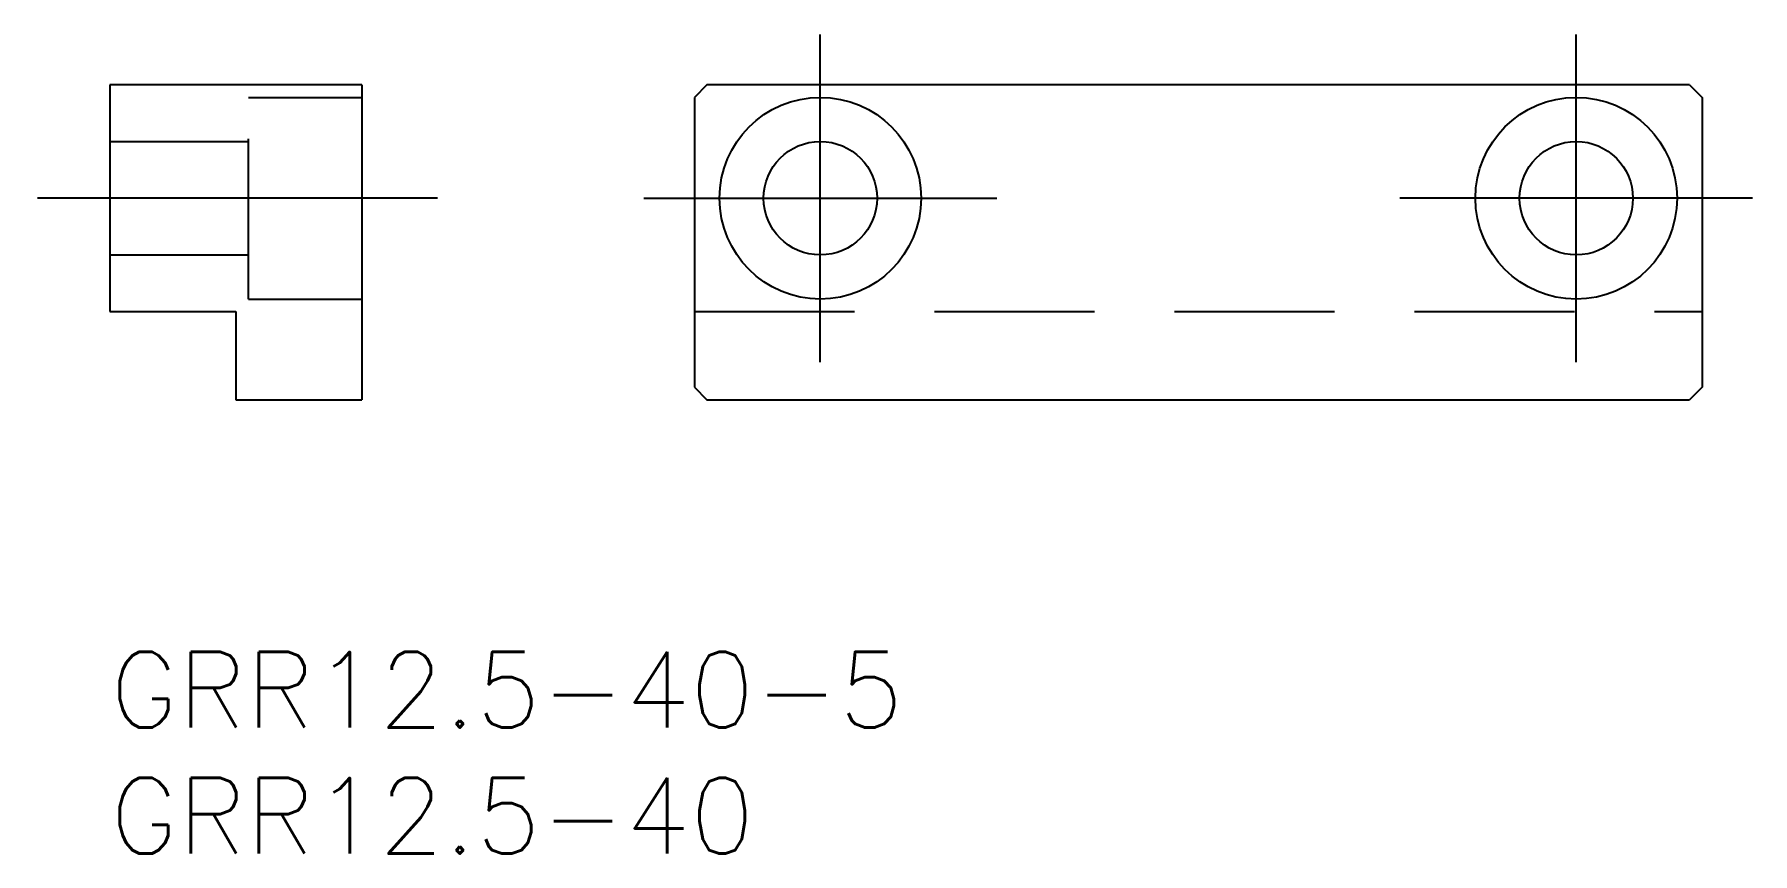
# Model space of a CAD drawing. Extents: x -3 to 65.2, y -8 to 24.5.
import ezdxf

# ---------------------------------------------------------------- set-up
doc = ezdxf.new("R2010")
doc.units = 0
doc.header["$LTSCALE"] = 0.5
doc.linetypes.add('CENTER', pattern=[50.8, 31.75, -6.35, 6.35, -6.35])
doc.linetypes.add('DASHED', pattern=[19.05, 12.7, -6.35])
for name, color, linetype in [('MSM_CENTER', 1, 'CENTER'), ('MSM_CONTINUOUS', 7, 'CONTINUOUS'), ('MSM_DASHED', 4, 'DASHED'), ('MSM_PART_NUMBER', 7, 'CONTINUOUS')]:
    doc.layers.add(name, color=color, linetype=linetype)
doc.styles.get("Standard").update_dxf_attribs({"font": 'txt.shx', "height": 3, "bigfont": 'bigfont.shx'})

# ---------------------------------------------------------------- blocks, each defined once
blk = doc.blocks.new('*U2')
at = {"layer": 'MSM_PART_NUMBER'}
blk.add_text('GRR12.5-40-5', height=3, dxfattribs=at).set_placement((0, -3))
blk = doc.blocks.new('*U3')
at = {"layer": 'MSM_PART_NUMBER'}
blk.add_text('GRR12.5-40', height=3, dxfattribs=at).set_placement((0, -8))

msp = doc.modelspace()

# ---------------------------------------------------------------- linework, layer by layer
at = {"layer": 'MSM_CENTER'}
for p, q in [((28.192, 11.5), (28.192, 24.5)), ((58.192, 11.5), (58.192, 24.5)), ((13, 18), (-3, 18)), ((21.192, 18), (35.192, 18)), ((65.192, 18), (51.192, 18))]:
    msp.add_line(p, q, dxfattribs=at)
at = {"layer": 'MSM_CONTINUOUS'}
for p, q in [((10, 22.5), (0, 22.5)), ((0, 22.5), (0, 13.5)), ((10, 22.5), (10, 10)), ((23.692, 22.5), (23.192, 22)), ((23.192, 22), (23.192, 10.5)), ((62.692, 22.5), (23.692, 22.5)), ((62.692, 22.5), (63.192, 22)), ((63.192, 22), (63.192, 10.5)), ((0, 13.5), (5, 13.5)), ((5, 13.5), (5, 10)), ((23.192, 10.5), (23.692, 10)), ((63.192, 10.5), (62.692, 10)), ((5, 10), (10, 10)), ((23.692, 10), (62.692, 10))]:
    msp.add_line(p, q, dxfattribs=at)
for centre, radius in [((28.192, 18), 4), ((58.192, 18), 4), ((28.192, 18), 2.25), ((58.192, 18), 2.25)]:
    msp.add_circle(centre, radius, dxfattribs=at)
at = {"layer": 'MSM_DASHED'}
for p, q in [((5.5, 22), (10, 22)), ((5.5, 14), (5.5, 22)), ((0, 20.25), (5.5, 20.25)), ((0, 15.75), (5.5, 15.75)), ((5.5, 14), (10, 14)), ((23.192, 13.5), (63.192, 13.5))]:
    msp.add_line(p, q, dxfattribs=at)

# ---------------------------------------------------------------- block references
at = {"layer": 'MSM_CONTINUOUS'}
for name in ['*U2', '*U3']:
    msp.add_blockref(name, (0, 0), dxfattribs=at)

doc.saveas('drawing.dxf')
